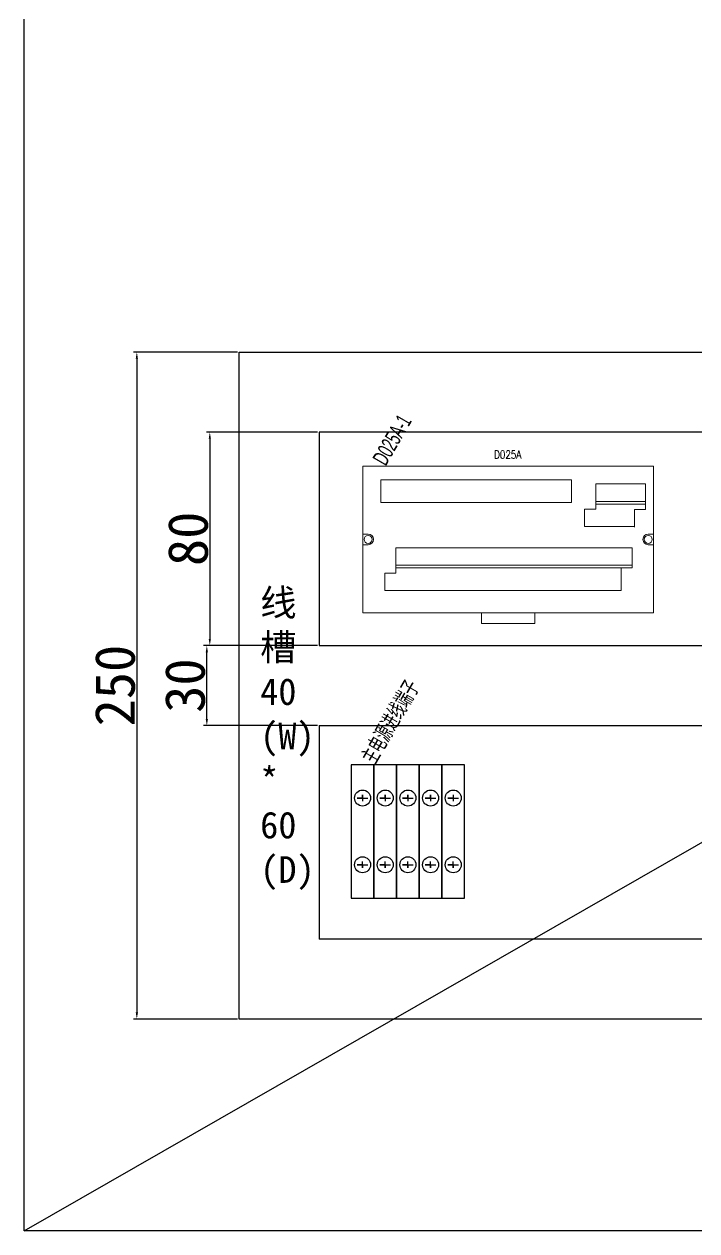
# Model space of a CAD drawing. Header units: millimetres. Extents: x 336 to 12810, y -1577 to 4105.
# Drawn here: x 6148.3 to 6400.4, y 3097.1 to 3549.3 of the extents above; entities that cross this region are included whole.
import ezdxf
from ezdxf.enums import TextEntityAlignment as Align

# ---------------------------------------------------------------- set-up
doc = ezdxf.new("R2010")
doc.units = ezdxf.units.MM
doc.styles.get("Standard").update_dxf_attribs({"font": ''})
doc.styles.add('WD', font='romans.shx', dxfattribs={"width": 0.8, "bigfont": 'gbcbig.shx'})
doc.styles.add('样式 8', font='arial.ttf', dxfattribs={"width": 0.6, "height": 2.5})
doc.styles.get('Standard').set_extended_font_data('SimSun')
doc.dimstyles.new('ISO-25', dxfattribs={"dimtxt": 2.5, "dimasz": 2.5, "dimexe": 1.25, "dimexo": 0.625, "dimtad": 1, "dimtxsty": 'Standard', "dimcen": 2.5, "dimadec": 0, "dimazin": 0, "dimtfac": 1, "dimtmove": 0, "dimatfit": 3, "dimfxl": 1, "dimarcsym": 0})

# ---------------------------------------------------------------- blocks, each defined once
blk = doc.blocks.new('*D984')
at = {"color": 0, "lineweight": -2}
for p, q in [((6228.21, 3426.43), (6189.28, 3426.43)), ((6190.53, 3423.93), (6190.53, 3178.93)), ((6228.21, 3176.43), (6189.28, 3176.43))]:
    blk.add_line(p, q, dxfattribs=at)
at = {"color": 0}
for points in [[(6190.95, 3423.93), (6190.11, 3423.93), (6190.53, 3426.43)], [(6190.11, 3178.93), (6190.95, 3178.93), (6190.53, 3176.43)]]:
    blk.add_solid(points, dxfattribs=at)
at = {"layer": 'Defpoints', "color": 0}
for p in [(6228.84, 3426.43), (6190.53, 3176.43), (6228.84, 3176.43)]:
    blk.add_point(p, dxfattribs=at)
at = {"color": 0, "insert": (6182.4, 3301.43), "char_height": 2.5, "attachment_point": 5, "rotation": 90}
blk.add_mtext('{\\H6x;250}', dxfattribs=at)
blk = doc.blocks.new('DQ40A')
at = {"lineweight": 0}
for p, q in [((87.32, 38.83), (87.32, 48.33)), ((87.32, 48.33), (106, 48.33)), ((106, 38.64), (106, 48.33)), ((87.32, 41.76), (106, 41.76)), ((87.32, 40.76), (106, 40.76)), ((83.15, 32.27), (83.15, 38.83)), ((83.15, 38.83), (87.32, 38.83)), ((101.83, 32.08), (101.83, 38.64)), ((101.83, 38.64), (106, 38.64)), ((83.15, 32.27), (101.83, 32.27)), ((2, 29.5), (0, 29.5)), ((107, 29.5), (109, 29.5)), ((2, 25.5), (0, 25.5)), ((12.43, 14.85), (12.43, 24.35)), ((12.43, 24.35), (101, 24.35)), ((101, 16.78), (101, 24.35)), ((107, 25.5), (109, 25.5)), ((8.26, 8.29), (8.26, 14.85)), ((8.26, 14.85), (12.43, 14.85)), ((12.43, 17.78), (101, 17.78)), ((12.43, 16.78), (101, 16.78)), ((96.83, 8.29), (96.83, 16.78)), ((8.26, 8.29), (96.83, 8.29))]:
    blk.add_line(p, q, dxfattribs=at)
for points in [[(0, 55), (109, 55), (109, 0), (0, 0)], [(6.81, 49.79), (78.21, 49.79), (78.21, 41.29), (6.81, 41.29)], [(44.5, 0), (64.5, 0), (64.5, -4), (44.5, -4)]]:
    blk.add_lwpolyline(points, close=True, dxfattribs=at)
for centre in [(2, 27.5), (107, 27.5)]:
    blk.add_circle(centre, 1.5, dxfattribs=at)
for centre, start, end in [((2, 27.5), 270, 90), ((107, 27.5), 90, 270)]:
    blk.add_arc(centre, 2, start, end, dxfattribs=at)
at = {"lineweight": 0, "style": 'WD', "width": 0.8}
blk.add_attdef('型号', text='', height=3, dxfattribs=at).set_placement((54.32, 59.28), align=Align.MIDDLE)
blk = doc.blocks.new('*D987')
at = {"color": 0, "lineweight": -2}
for p, q in [((6258.21, 3396.43), (6216.63, 3396.43)), ((6217.88, 3393.93), (6217.88, 3318.93)), ((6258.21, 3316.43), (6216.63, 3316.43))]:
    blk.add_line(p, q, dxfattribs=at)
at = {"color": 0}
for points in [[(6218.3, 3393.93), (6217.47, 3393.93), (6217.88, 3396.43)], [(6217.47, 3318.93), (6218.3, 3318.93), (6217.88, 3316.43)]]:
    blk.add_solid(points, dxfattribs=at)
at = {"layer": 'Defpoints', "color": 0}
for p in [(6258.84, 3396.43), (6217.88, 3316.43), (6258.84, 3316.43)]:
    blk.add_point(p, dxfattribs=at)
at = {"color": 0, "insert": (6209.76, 3356.43), "char_height": 2.5, "attachment_point": 5, "rotation": 90}
blk.add_mtext('{\\H6x;80}', dxfattribs=at)
blk = doc.blocks.new('*D988')
at = {"color": 0, "lineweight": -2}
for p, q in [((6258.21, 3316.43), (6215.51, 3316.43)), ((6216.76, 3288.93), (6216.76, 3313.93)), ((6258.21, 3286.43), (6215.51, 3286.43))]:
    blk.add_line(p, q, dxfattribs=at)
at = {"color": 0}
for points in [[(6217.18, 3313.93), (6216.35, 3313.93), (6216.76, 3316.43)], [(6216.35, 3288.93), (6217.18, 3288.93), (6216.76, 3286.43)]]:
    blk.add_solid(points, dxfattribs=at)
at = {"layer": 'Defpoints', "color": 0}
for p in [(6216.76, 3316.43), (6258.84, 3316.43), (6258.84, 3286.43)]:
    blk.add_point(p, dxfattribs=at)
at = {"color": 0, "insert": (6208.64, 3301.43), "char_height": 2.5, "attachment_point": 5, "rotation": 90}
blk.add_mtext('{\\H6x;30}', dxfattribs=at)

msp = doc.modelspace()

# ---------------------------------------------------------------- linework, layer by layer
at = {"color": 2}
msp.add_line((6148.29, 3097.062), (7905.608, 4104.721), dxfattribs=at)
for p, q in [((7328.84, 3396.431), (6258.84, 3396.431)), ((6258.84, 3396.431), (6258.84, 3316.431)), ((6258.84, 3316.431), (7328.84, 3316.431)), ((6258.84, 3286.431), (7328.84, 3286.431)), ((6258.84, 3286.431), (6258.84, 3206.431)), ((6275.123, 3259.289), (6275.123, 3260.489)), ((6275.123, 3260.489), (6275.123, 3258.089)), ((6283.623, 3259.289), (6283.623, 3260.489)), ((6283.623, 3260.489), (6283.623, 3258.089)), ((6292.123, 3259.289), (6292.123, 3260.489)), ((6292.123, 3260.489), (6292.123, 3258.089)), ((6300.623, 3259.289), (6300.623, 3260.489)), ((6300.623, 3260.489), (6300.623, 3258.089)), ((6309.123, 3260.489), (6309.123, 3258.089)), ((7328.84, 3206.431), (6258.84, 3206.431))]:
    msp.add_line(p, q)
at = {"color": 0}
for p, q in [((6275.123, 3259.289), (6273.123, 3259.289)), ((6273.123, 3259.289), (6277.123, 3259.289)), ((6283.623, 3259.289), (6281.623, 3259.289)), ((6281.623, 3259.289), (6285.623, 3259.289)), ((6292.123, 3259.289), (6290.123, 3259.289)), ((6290.123, 3259.289), (6294.123, 3259.289)), ((6300.623, 3259.289), (6298.623, 3259.289)), ((6298.623, 3259.289), (6302.623, 3259.289)), ((6309.123, 3259.289), (6307.123, 3259.289)), ((6307.123, 3259.289), (6311.123, 3259.289)), ((6275.123, 3234.289), (6273.123, 3234.289)), ((6273.123, 3234.289), (6277.123, 3234.289)), ((6275.123, 3233.089), (6275.123, 3235.489)), ((6275.123, 3234.289), (6275.123, 3233.089)), ((6283.623, 3234.289), (6281.623, 3234.289)), ((6281.623, 3234.289), (6285.623, 3234.289)), ((6283.623, 3233.089), (6283.623, 3235.489)), ((6283.623, 3234.289), (6283.623, 3233.089)), ((6292.123, 3234.289), (6290.123, 3234.289)), ((6290.123, 3234.289), (6294.123, 3234.289)), ((6292.123, 3233.089), (6292.123, 3235.489)), ((6292.123, 3234.289), (6292.123, 3233.089)), ((6300.623, 3234.289), (6298.623, 3234.289)), ((6298.623, 3234.289), (6302.623, 3234.289)), ((6300.623, 3233.089), (6300.623, 3235.489)), ((6300.623, 3234.289), (6300.623, 3233.089)), ((6307.123, 3234.289), (6311.123, 3234.289)), ((6309.123, 3234.289), (6307.123, 3234.289)), ((6309.123, 3233.089), (6309.123, 3235.489)), ((6309.123, 3234.289), (6309.123, 3233.089))]:
    msp.add_line(p, q, dxfattribs=at)
at = {"color": 1}
msp.add_lwpolyline([(6148.29, 4104.721), (7905.608, 4104.721), (7905.608, 3097.062), (6148.29, 3097.062)], close=True, dxfattribs=at)
msp.add_lwpolyline([(6228.84, 3426.431), (7828.84, 3426.431), (7828.84, 3176.431), (6228.84, 3176.431)], close=True)
at = {"linetype": 'Continuous'}
for points in [[(6270.873, 3221.789), (6279.373, 3221.789), (6279.373, 3271.789), (6270.873, 3271.789)], [(6279.373, 3221.789), (6287.873, 3221.789), (6287.873, 3271.789), (6279.373, 3271.789)], [(6287.873, 3221.789), (6296.373, 3221.789), (6296.373, 3271.789), (6287.873, 3271.789)], [(6296.373, 3221.789), (6304.873, 3221.789), (6304.873, 3271.789), (6296.373, 3271.789)], [(6304.873, 3221.789), (6313.373, 3221.789), (6313.373, 3271.789), (6304.873, 3271.789)]]:
    msp.add_lwpolyline(points, close=True, dxfattribs=at)
for centre in [(6275.123, 3259.289), (6283.623, 3259.289), (6292.123, 3259.289), (6300.623, 3259.289), (6309.123, 3259.289)]:
    msp.add_circle(centre, 3)
at = {"color": 0}
for centre in [(6275.123, 3234.289), (6283.623, 3234.289), (6292.123, 3234.289), (6300.623, 3234.289), (6309.123, 3234.289)]:
    msp.add_circle(centre, 3, dxfattribs=at)

# ---------------------------------------------------------------- block references
at = {"lineweight": 0}
msp.add_blockref('DQ40A', (6275.215, 3328.722), dxfattribs=at).add_auto_attribs({'型号': 'D025A'})

# ---------------------------------------------------------------- texts
at = {"lineweight": 0, "style": '样式 8', "width": 0.6}
for s, p in [('D025A-1', (6283.814, 3383.446)), ('主电源进线端子', (6279.472, 3271.512))]:
    msp.add_text(s, height=6, rotation=60, dxfattribs=at).set_placement(p)
at = {"lineweight": 0, "insert": (6236.76, 3337.514), "char_height": 10, "width": 13.79767, "attachment_point": 1}
msp.add_mtext('线槽40\\P(W)\\P*\\P60\\P(D)', dxfattribs=at)

# ---------------------------------------------------------------- dimensions: what is measured, and where the dimension line sits
dim = msp.add_linear_dim(base=(6190.529, 3176.431), p1=(6228.84, 3426.431), p2=(6228.84, 3176.431), angle=90, text='{\\H6x;<>}', dimstyle='ISO-25')
dim.commit()
dim.dimension.update_dxf_attribs({"geometry": '*D984', "text_midpoint": (6182.404, 3301.431)})
for base, p1, picture, middle in [((6217.882, 3316.431), (6258.84, 3396.431), '*D987', (6217.882, 3356.431)), ((6216.763, 3316.431), (6258.84, 3286.431), '*D988', (6216.763, 3301.431))]:
    dim = msp.add_linear_dim(base=base, p1=p1, p2=(6258.84, 3316.431), angle=90, text='{\\H6x;<>}', dimstyle='ISO-25')
    dim.commit()
    dim.dimension.update_dxf_attribs({"geometry": picture, "text_midpoint": middle, "dimtype": 160})

doc.saveas('drawing.dxf')
